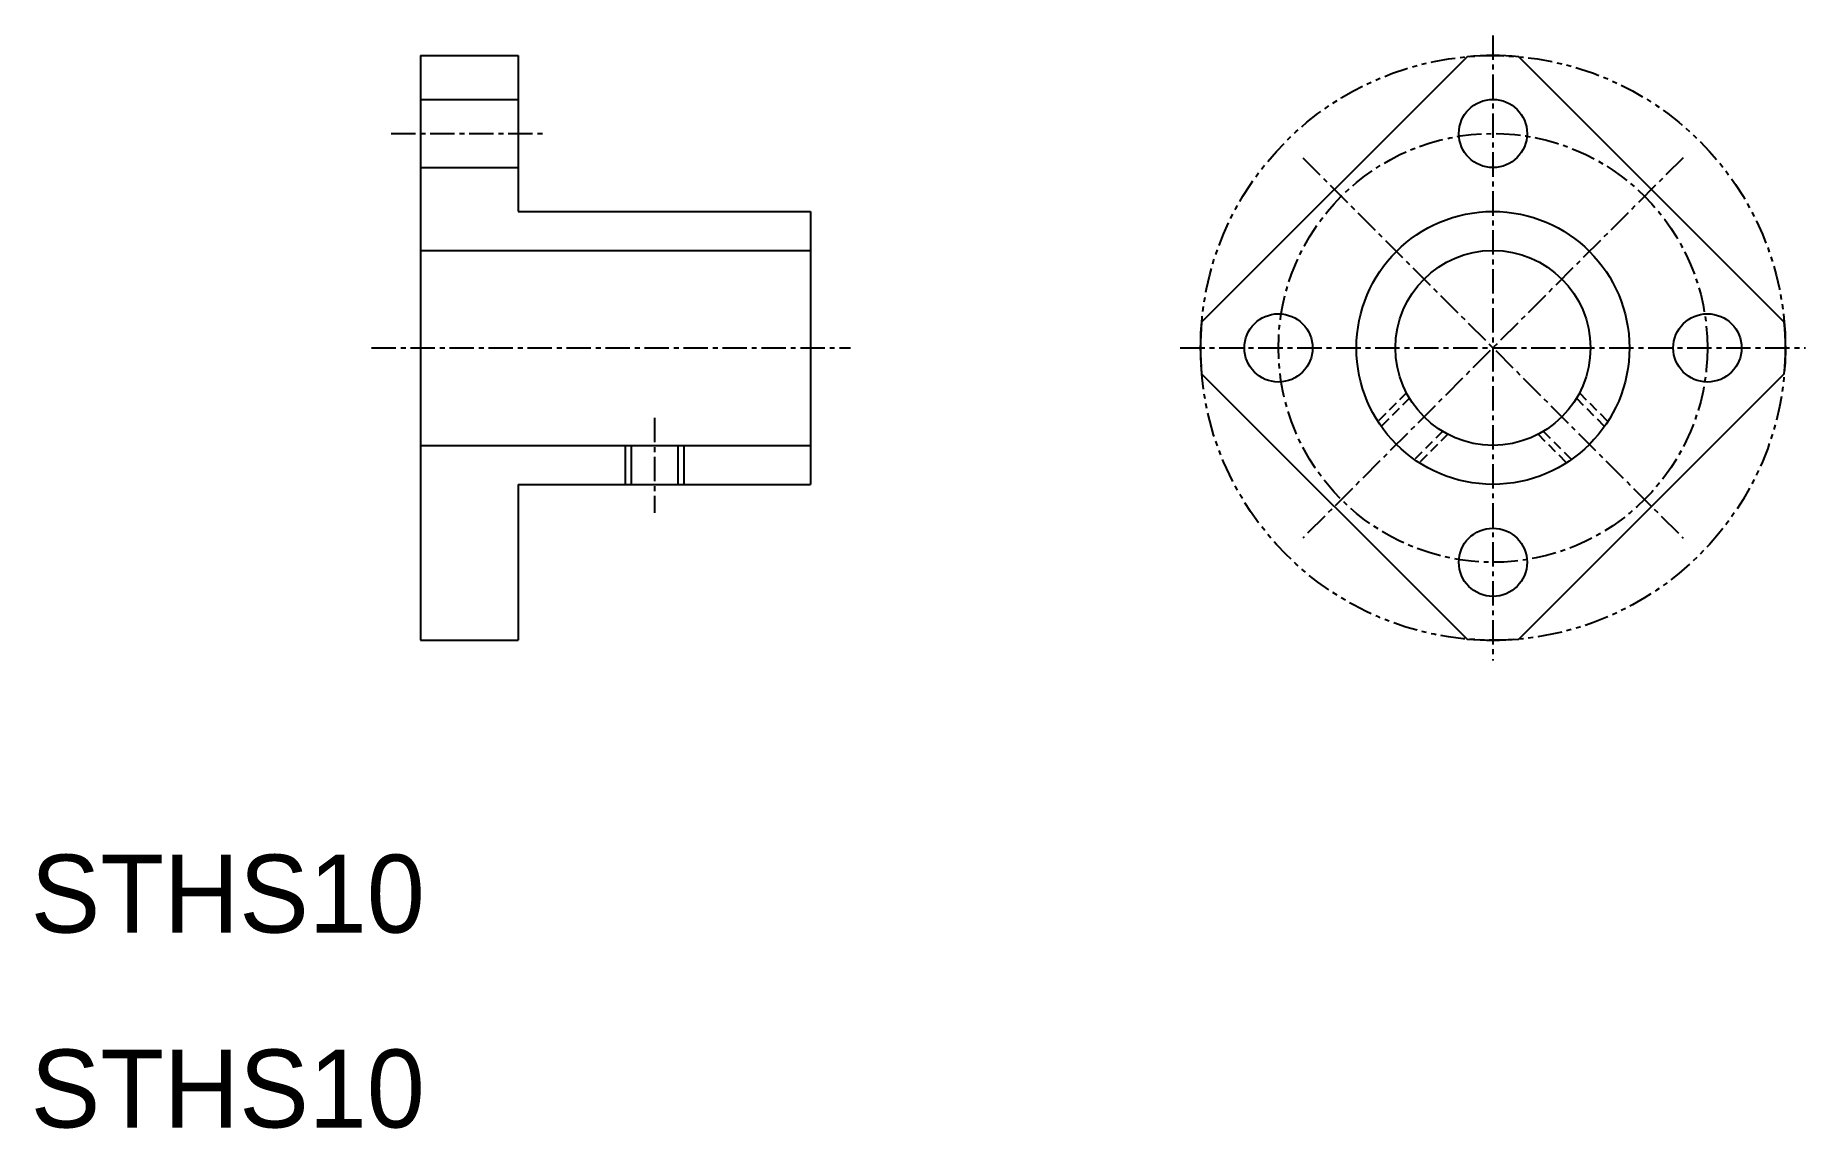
# Model space of a CAD drawing. Extents: x 10.2 to 101, y 9.9 to 66.
import ezdxf

# ---------------------------------------------------------------- set-up
doc = ezdxf.new("R2010")
doc.units = 0
for name, pattern in [('CENTER', [2, 1.25, -0.25, 0.25, -0.25]), ('DASHED', [0.75, 0.5, -0.25]), ('PHANTOM', [2.5, 1.25, -0.25, 0.25, -0.25, 0.25, -0.25])]:
    doc.linetypes.add(name, pattern=pattern)
doc.layers.get('0').update_dxf_attribs({"linetype": 'CONTINUOUS'})
doc.layers.add('CENTER', color=1, linetype='CENTER')

msp = doc.modelspace()

# ---------------------------------------------------------------- linework, layer by layer
at = {"color": 7, "linetype": 'CONTINUOUS'}
for p, q in [((30, 65), (30, 35)), ((30, 65), (35, 65)), ((35, 65), (35, 57)), ((83.678, 64.942), (70.058, 51.322)), ((86.322, 64.942), (99.942, 51.322)), ((30, 62.75), (35, 62.75)), ((30, 59.25), (35, 59.25)), ((30, 58.375), (30, 58.375)), ((35, 57), (50, 57)), ((50, 57), (50, 43)), ((30, 55), (50, 55)), ((30, 51.75), (30, 51.75)), ((70.058, 48.678), (83.678, 35.058)), ((99.942, 48.678), (86.322, 35.058)), ((30, 45), (50, 45)), ((40.8, 45), (40.8, 43)), ((43.2, 45), (43.2, 43)), ((35, 43), (50, 43)), ((35, 43), (35, 35)), ((30, 35), (35, 35))]:
    msp.add_line(p, q, dxfattribs=at)
at = {"color": 3, "linetype": 'DASHED'}
for p, q in [((80.567, 47.688), (79.105, 46.226)), ((80.719, 47.416), (79.275, 45.972)), ((89.281, 47.416), (90.725, 45.972)), ((89.433, 47.688), (90.895, 46.226)), ((82.416, 45.719), (80.972, 44.275)), ((82.688, 45.567), (81.226, 44.105)), ((87.312, 45.567), (88.774, 44.105)), ((87.584, 45.719), (89.028, 44.275))]:
    msp.add_line(p, q, dxfattribs=at)
at = {"color": 3}
for p, q in [((40.5, 45), (40.5, 43)), ((43.5, 45), (43.5, 43))]:
    msp.add_line(p, q, dxfattribs=at)
at = {"color": 3, "linetype": 'PHANTOM'}
msp.add_circle((85, 50), 15, dxfattribs=at)
at = {"color": 7, "linetype": 'CONTINUOUS'}
for centre, radius in [((85, 61), 1.75), ((85, 50), 7), ((85, 50), 5), ((74, 50), 1.75), ((96, 50), 1.75), ((85, 39), 1.75)]:
    msp.add_circle(centre, radius, dxfattribs=at)
for start, end in [(84.94451, 95.05549), (174.94451, 185.05549), (354.94451, 5.05549), (264.94451, 275.05549)]:
    msp.add_arc((85, 50), 15, start, end, dxfattribs=at)
at = {"layer": 'CENTER', "color": 1, "linetype": 'CENTER'}
for p, q in [((85, 66.035), (85, 33.965)), ((28.495, 61), (36.43, 61)), ((94.759, 59.759), (75.241, 40.241)), ((75.241, 59.759), (94.759, 40.241)), ((27.486, 50), (52.042, 50)), ((68.965, 50), (101.035, 50)), ((42, 46.408), (42, 41.542))]:
    msp.add_line(p, q, dxfattribs=at)
msp.add_circle((85, 50), 11, dxfattribs=at)

# ---------------------------------------------------------------- texts
at = {"color": 7, "linetype": 'CONTINUOUS'}
for p in [(10, 20), (10, 10)]:
    msp.add_text('STHS10', height=4, dxfattribs=at).set_placement(p)

doc.saveas('drawing.dxf')
